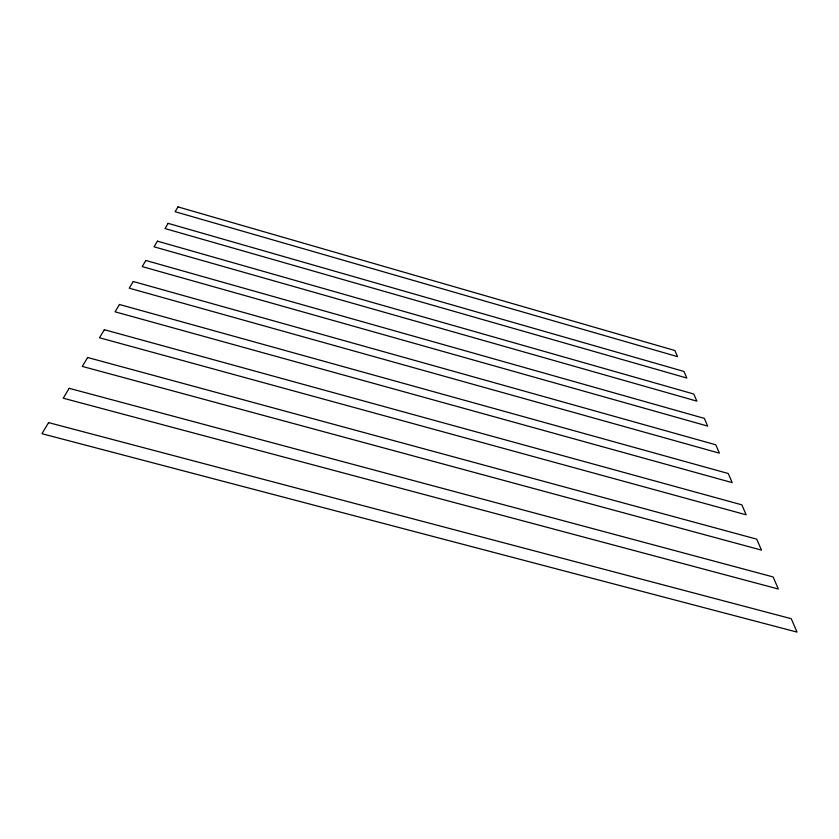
<?xml version="1.0" encoding="UTF-8"?>
<svg xmlns="http://www.w3.org/2000/svg" width="839" height="839" viewBox="0 0 839 839"><rect width="100%" height="100%" fill="white"/><g stroke="black" fill="none" stroke-linecap="round" stroke-linejoin="round"><path stroke-width="1.26" d="M48.589 422.615L41.95 433.69L797.05 632.103L791.24 618.7L48.589 422.615M69.176 388.31L63.24 398.2L778.361 589.02L773.118 576.938L69.176 388.31M87.644 357.508L82.306 366.412L761.476 550.111L756.726 539.162L87.644 357.508M104.33 329.706L99.495 337.76L746.165 514.81L741.833 504.837L104.33 329.706M119.453 304.484L115.069 311.804L732.195 482.624L728.242 473.511L119.453 304.484M133.244 281.505L129.237 288.186L719.411 453.154L715.793 444.796L133.244 281.505M145.86 260.478L142.19 266.592L707.676 426.086L704.33 418.388L145.86 260.478M157.438 241.16L154.061 246.792L696.842 401.126L693.759 394.015L157.438 241.16M168.125 223.363L165.01 228.554L686.826 378.043L683.974 371.457L168.125 223.363M177.994 206.897L175.11 211.701L677.534 356.638L674.881 350.513L177.994 206.897"/></g></svg>
